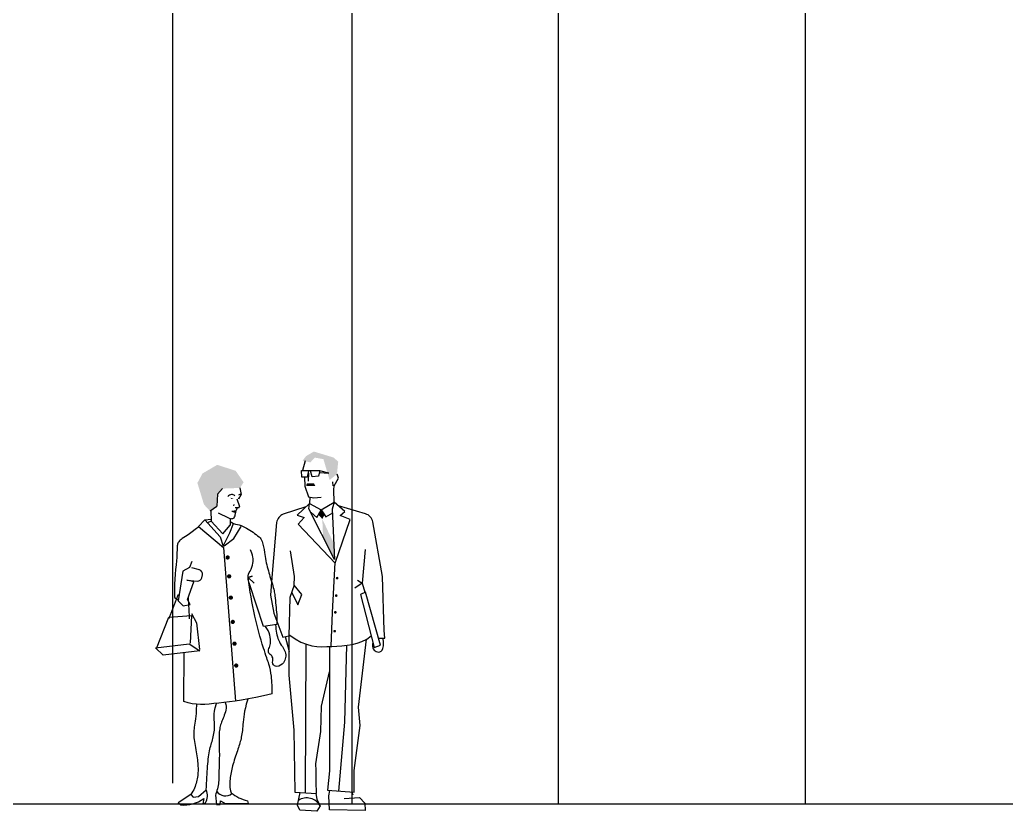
# Model space of a CAD drawing. Extents: x 115 to 1469, y 94 to 338.
# Drawn here: x 140.815 to 145.497, y 244.872 to 248.629 of the extents above; entities that cross this region are included whole.
import ezdxf

# ---------------------------------------------------------------- set-up
doc = ezdxf.new("R2010")
doc.units = 0
doc.layers.get('0').update_dxf_attribs({"linetype": 'CONTINUOUS'})
doc.layers.add('1', color=7, linetype='CONTINUOUS')

# ---------------------------------------------------------------- blocks, each defined once
blk = doc.blocks.new('G2PESSO1')
for points in [[(-0.1149, 1.6622), (-0.127, 1.6172)], [(-0.0923, 1.4911), (-0.0944, 1.4599), (-0.1529, 1.4052), (-0.1202, 1.3942), (-0.1487, 1.3616), (0.0283, 1.1776), (0.0986, 1.3842), (0.0516, 1.4035), (0.0731, 1.4222), (0.0224, 1.4664), (0.0142, 1.4339), (0.0244, 1.1953), (-0.0973, 1.4347), (-0.0944, 1.4599), (-0.0386, 1.4301), (0.0224, 1.4664), (0.022, 1.5254), (0.0237, 1.5444), (0.0428, 1.5808), (0.0376, 1.5999)], [(-0.0993, 1.6051), (-0.101, 1.5669)], [(-0.0475, 1.6069), (-0.0023, 1.6051), (-0.0456, 1.6155)], [(-0.1184, 1.586), (-0.1166, 1.5427), (-0.0993, 1.4925), (-0.0733, 1.4873), (-0.0386, 1.4907)], [(0.0151, 1.5635), (0.0168, 1.5444)], [(-0.0855, 1.417), (-0.0594, 1.3937), (-0.0386, 1.4301), (-0.0161, 1.3972), (0.0166, 1.4164)], [(-0.1862, 1.2357), (-0.1667, 1.1135), (-0.1691, 1.072)], [(0.1699, 1.2426), (0.1565, 1.0822), (0.1685, 1.0402)], [(0.0259, 1.1801), (0.0134, 0.9436)], [(0.1342, 1.096), (0.1565, 1.0822), (0.1216, 1.0583)], [(-0.1786, 1.0387), (-0.1489, 0.9793), (-0.1302, 1.0279), (-0.1676, 1.0729), (-0.1867, 1.0135), (-0.1918, 0.8305), (-0.1919, 0.6455), (-0.1682, 0.3845), (-0.1644, 0.0902), (-0.0611, 0.0847), (-0.0623, 0.1418), (-0.0629, 0.1935), (-0.0645, 0.2255), (-0.0406, 0.3791), (-0.037, 0.4989), (0.0002, 0.6611)], [(0.0135, 0.9433), (0.0077, 0.7838)], [(-0.2096, 0.8287), (-0.1901, 0.7583)], [(-0.1915, 0.8391), (-0.1625, 0.818), (-0.135, 0.8026), (-0.1089, 0.792), (-0.0838, 0.7854), (-0.0595, 0.782), (-0.0357, 0.7809), (-0.012, 0.7813), (0.0117, 0.7824), (0.0358, 0.7836), (0.06, 0.7852), (0.0842, 0.7877), (0.1082, 0.7917), (0.1318, 0.7975), (0.1549, 0.8058), (0.1772, 0.817), (0.1985, 0.8317)], [(0.0002, 0.7819), (0.0002, 0.1909), (-0.0084, 0.0992), (0.1183, 0.091), (0.1182, 0.1929), (0.147, 0.4073), (0.1383, 0.4945), (0.1759, 0.8164)], [(0.2062, 0.8021), (0.2045, 0.792), (0.2045, 0.7834), (0.206, 0.776), (0.2087, 0.7699), (0.2126, 0.765), (0.2172, 0.7611), (0.2226, 0.7583), (0.2284, 0.7565), (0.2344, 0.7556), (0.2404, 0.7562), (0.2459, 0.7588), (0.2507, 0.7639), (0.2544, 0.7723), (0.2567, 0.7844), (0.2572, 0.8007), (0.2555, 0.822)], [(-0.1116, 0.7931), (-0.1152, 0.0876)], [(0.0819, 0.7875), (0.0722, 0.4231), (0.0441, 0.095)], [(0.0705, 0.0609), (0.1438, 0.0651), (0.1684, 0.0381), (0.1707, 0.004), (0, 0.0063), (-0.0023, 0.0723), (0.0021, 0.0985)], [(-0.0634, 0.0849), (-0.0599, 0.0549), (-0.0436, 0.0255), (-0.0595, -0.0002), (-0.1404, 0.0047), (-0.151, 0.0291), (-0.139, 0.0889)], [(0.1133, 0.0754), (0.1068, 0.0917)]]:
    blk.add_lwpolyline(points)
for points in [[(-0.1322, 1.6172), (-0.0941, 1.6172), (-0.0456, 1.6172), (-0.0508, 1.5895), (-0.082, 1.5877), (-0.0889, 1.6155), (-0.0993, 1.6155), (-0.1045, 1.586), (-0.1305, 1.586)], [(0.1477, 1.0288), (0.2125, 0.7776), (0.2434, 0.7887), (0.171, 1.0398)]]:
    blk.add_lwpolyline(points, close=True)
for points in [[(-0.1109, 1.4445), (-0.2185, 1.4092, 0.28381), (-0.25, 1.3698), (-0.2717, 1.1282), (-0.2791, 1.0256), (-0.2629, 0.9395), (-0.2212, 0.8261), (-0.1917, 0.8327)], [(0.2342, 0.8208), (0.2642, 0.821), (0.261, 0.8569), (0.2531, 1.1146), (0.2059, 1.3738, 0.28381), (0.1722, 1.4113), (0.0428, 1.4491)]]:
    blk.add_lwpolyline(points, format="xyb")
at = {"const_width": 0.00625}
for points in [[(0.0338, 1.1061, 1), (0.0401, 1.1061, 1)], [(0.0295, 1.0232, 1), (0.0357, 1.0232, 1)], [(0.0253, 0.9439, 1), (0.0316, 0.9439, 1)], [(0.0222, 0.8545, 1), (0.0284, 0.8545, 1)]]:
    blk.add_lwpolyline(points, format="xyb", close=True, dxfattribs=at)
blk.add_arc((-0.1069, -0.0091), 0.0721, 28.6224, 123.307)
for points in [[(-0.1105, 1.6851), (0.0195, 1.6789), (-0.0737, 1.7069)], [(-0.1271, 1.6637), (-0.0901, 1.6555), (-0.1105, 1.6851), (-0.0643, 1.6832)], [(-0.0281, 1.671), (0.0422, 1.6591), (-0.1105, 1.6851), (0.0195, 1.6789)], [(0.0011, 1.572), (0.0362, 1.5999), (-0.0281, 1.671), (0.0422, 1.6591)], [(-0.1114, 1.5444), (-0.1062, 1.5566), (-0.0664, 1.5427), (-0.0733, 1.5566)], [(-0.04, 1.4308), (-0.0521, 1.4066), (-0.0226, 1.4067), (-0.0334, 1.3868)], [(-0.0334, 1.3868), (0.0203, 1.2724), (-0.0298, 1.302), (0.0244, 1.1953)]]:
    blk.add_solid(points)

msp = doc.modelspace()

# ---------------------------------------------------------------- linework, layer by layer
at = {"layer": '1', "color": 253}
for p, q in [((141.5402, 248.9067), (141.5402, 245.0052)), ((142.3915, 248.9067), (142.3915, 244.9067)), ((143.3704, 248.9067), (143.3704, 244.9067)), ((144.542, 248.9067), (144.542, 244.9067))]:
    msp.add_line(p, q, dxfattribs=at)
at = {"layer": '1'}
for p, q in [((141.7766, 246.4034), (141.7541, 246.3768)), ((141.8597, 246.4065), (141.8656, 246.3759)), ((141.7541, 246.3768), (141.7499, 246.3204)), ((141.8452, 246.3545), (141.857, 246.3193)), ((141.8656, 246.3759), (141.8536, 246.3539)), ((141.7506, 246.3178), (141.7181, 246.2965)), ((141.7212, 246.2985), (141.7231, 246.2487)), ((141.7559, 246.2887), (141.8051, 246.2644)), ((141.8218, 246.2957), (141.8423, 246.2989)), ((141.8218, 246.2957), (141.8401, 246.2908)), ((141.8306, 246.3281), (141.8291, 246.3221)), ((141.8364, 246.3135), (141.854, 246.3135)), ((141.8401, 246.295), (141.8423, 246.2989)), ((141.8401, 246.2908), (141.8401, 246.295)), ((141.8463, 246.3135), (141.8423, 246.2989)), ((141.6936, 246.2559), (141.6628, 246.2238)), ((141.6936, 246.2559), (141.7231, 246.2586)), ((141.6936, 246.2559), (141.7659, 246.175)), ((141.7231, 246.2487), (141.7066, 246.2414)), ((141.7231, 246.2487), (141.7781, 246.1896)), ((141.8051, 246.2644), (141.8159, 246.2607)), ((141.8133, 246.2614), (141.8133, 246.2302)), ((141.8133, 246.2474), (141.8293, 246.2372)), ((141.6628, 246.2238), (141.7811, 246.1246)), ((141.7781, 246.1896), (141.8133, 246.2302)), ((141.8121, 246.1937), (141.8293, 246.2372)), ((141.8316, 246.1674), (141.8655, 246.2243)), ((141.7659, 246.175), (141.7797, 246.1304)), ((141.7797, 246.1304), (141.8121, 246.1937)), ((141.7852, 246.1318), (141.8316, 246.1674)), ((141.7811, 246.1246), (141.8391, 245.3942)), ((141.6321, 246.0578), (141.6207, 246.0286)), ((141.5895, 246.0115), (141.566, 245.8705)), ((141.6207, 246.0286), (141.5895, 246.0115)), ((141.6671, 246.0178), (141.6318, 246.0269)), ((141.6081, 245.9686), (141.6578, 245.9645)), ((141.6405, 245.9616), (141.6081, 245.9686)), ((141.6102, 245.8777), (141.6405, 245.9616)), ((141.679, 245.9807), (141.6817, 245.9947)), ((141.9174, 245.988), (141.8985, 245.9816)), ((141.8985, 245.9816), (141.9174, 245.988)), ((141.8985, 245.9816), (141.9266, 245.9547)), ((141.972, 245.7483), (141.9051, 245.9514)), ((141.55, 245.8868), (141.567, 245.8762)), ((141.566, 245.8705), (141.5903, 245.8476)), ((141.6241, 245.8533), (141.6102, 245.8777)), ((141.5903, 245.8476), (141.6241, 245.8533)), ((141.464, 245.6449), (141.5228, 245.7939)), ((141.5228, 245.7939), (141.6295, 245.8016)), ((141.6295, 245.8016), (141.6228, 245.6694)), ((141.6293, 245.8104), (141.6535, 245.7669)), ((141.6535, 245.7669), (141.6672, 245.6395)), ((142.0354, 245.7582), (141.972, 245.7483)), ((141.4584, 245.6483), (141.6187, 245.6674)), ((141.4957, 245.6123), (141.4584, 245.6483)), ((141.67, 245.634), (141.4957, 245.6123)), ((141.6187, 245.6674), (141.67, 245.634)), ((141.5941, 245.393), (141.5948, 245.6267)), ((141.6268, 244.9514), (141.5666, 244.9129)), ((141.6268, 244.9514), (141.6376, 244.9383)), ((141.6376, 244.9383), (141.6629, 244.9418)), ((141.6629, 244.9418), (141.7, 244.9736))]:
    msp.add_line(p, q, dxfattribs=at)
at = {"layer": '1', "color": 5}
for p, q in [((141.6879, 244.9323), (141.6839, 244.9071)), ((141.7436, 244.9492), (141.7491, 244.9037)), ((141.5781, 244.9025), (141.5666, 244.9129)), ((141.6839, 244.9071), (141.6959, 244.9116)), ((141.7491, 244.9037), (141.7654, 244.9049)), ((141.7654, 244.9049), (141.7671, 244.9224)), ((141.7671, 244.9224), (141.7928, 244.9067))]:
    msp.add_line(p, q, dxfattribs=at)
at = {"layer": '1', "color": 6}
msp.add_line((116.1531, 244.9067), (204.5289, 244.9067), dxfattribs=at)
at = {"layer": '1'}
for points in [[(141.8159, 246.2607), (141.8217, 246.2608), (141.8262, 246.2612), (141.8297, 246.2624), (141.8324, 246.2648), (141.8347, 246.2688), (141.8369, 246.2746), (141.8393, 246.2881), (141.8401, 246.2908)], [(141.6648, 246.2221), (141.648, 246.2088), (141.6334, 246.1979), (141.6208, 246.1889), (141.6099, 246.1816), (141.6007, 246.1756), (141.5928, 246.1707), (141.5863, 246.1665), (141.5807, 246.1626), (141.5761, 246.1588), (141.5723, 246.1551), (141.5692, 246.1514), (141.5668, 246.1476), (141.5649, 246.1438), (141.5636, 246.1399), (141.5627, 246.136), (141.5621, 246.1319), (141.5617, 246.1276), (141.5615, 246.1228), (141.5614, 246.1171), (141.5613, 246.11), (141.561, 246.1013), (141.5605, 246.0905), (141.5597, 246.0772), (141.5584, 246.0611), (141.5567, 246.0419), (141.5546, 246.0203), (141.5526, 245.9971), (141.5507, 245.9731), (141.5493, 245.9493), (141.5485, 245.9264), (141.5487, 245.9053), (141.55, 245.8868)], [(142.0121, 245.4294), (141.9719, 245.4198), (141.9346, 245.4117), (141.8999, 245.405), (141.8677, 245.3995), (141.8378, 245.3949), (141.8098, 245.3912), (141.7837, 245.3881), (141.7592, 245.3853), (141.7361, 245.3829), (141.7141, 245.3809), (141.6931, 245.3796), (141.6728, 245.3793), (141.653, 245.3802), (141.6334, 245.3827), (141.6138, 245.3868), (141.5941, 245.393)], [(141.8972, 245.4045), (141.8898, 245.3799), (141.8856, 245.3633), (141.8822, 245.3477), (141.8797, 245.3331), (141.8778, 245.3196), (141.8763, 245.3069), (141.8752, 245.2951), (141.8742, 245.2842), (141.8732, 245.274), (141.8722, 245.2645), (141.8712, 245.2556), (141.8701, 245.2472), (141.869, 245.2393), (141.8677, 245.2317), (141.8664, 245.2243), (141.8649, 245.2172), (141.8633, 245.2102), (141.8615, 245.2032), (141.8596, 245.1962), (141.8575, 245.1891), (141.8553, 245.1819), (141.8529, 245.1745), (141.8504, 245.1668), (141.8477, 245.1588), (141.8449, 245.1505), (141.842, 245.1419), (141.839, 245.133), (141.836, 245.124), (141.833, 245.1149), (141.8302, 245.1059), (141.8275, 245.097), (141.8251, 245.0883), (141.8229, 245.0798), (141.8209, 245.0716), (141.8192, 245.0636), (141.8177, 245.0557), (141.8164, 245.0479), (141.8152, 245.0402), (141.8142, 245.0325), (141.8133, 245.0248), (141.8125, 245.0171), (141.812, 245.0093), (141.8117, 245.0014), (141.8119, 244.9933), (141.8125, 244.9852), (141.8138, 244.977), (141.8158, 244.9686), (141.8186, 244.9601)], [(141.6532, 245.3802), (141.6526, 245.3521), (141.6518, 245.3369), (141.6507, 245.3232), (141.6493, 245.3108), (141.6478, 245.2997), (141.6462, 245.2896), (141.6447, 245.2804), (141.6433, 245.2719), (141.6423, 245.264), (141.6415, 245.2566), (141.6409, 245.2494), (141.6407, 245.2423), (141.6407, 245.2352), (141.6411, 245.2279), (141.6417, 245.2202), (141.6426, 245.212), (141.6438, 245.2032), (141.6452, 245.1939), (141.6468, 245.1841), (141.6485, 245.1741), (141.6503, 245.164), (141.652, 245.1539), (141.6537, 245.144), (141.6552, 245.1345), (141.6566, 245.1254), (141.6578, 245.1167), (141.6588, 245.1084), (141.6596, 245.1004), (141.6602, 245.0926), (141.6606, 245.085), (141.6609, 245.0776), (141.6609, 245.0703), (141.6608, 245.063), (141.6605, 245.0558), (141.66, 245.0485), (141.6593, 245.0413), (141.6584, 245.034), (141.6572, 245.0267), (141.6557, 245.0194), (141.654, 245.0121), (141.652, 245.0046), (141.6496, 244.9971), (141.6469, 244.9896), (141.6439, 244.982), (141.6403, 244.9744), (141.6364, 244.9668), (141.6319, 244.9591), (141.6268, 244.9514)], [(141.7, 244.9736), (141.7007, 244.9894), (141.7015, 245.0046), (141.7022, 245.0194), (141.703, 245.0336), (141.7039, 245.0473), (141.7047, 245.0605), (141.7056, 245.0732), (141.7066, 245.0855), (141.7075, 245.0973), (141.7086, 245.1086), (141.7097, 245.1195), (141.7109, 245.1299), (141.7123, 245.1398), (141.7137, 245.1492), (141.7153, 245.1582), (141.7171, 245.1667), (141.719, 245.1747), (141.721, 245.1823), (141.7231, 245.1896), (141.7252, 245.1967), (141.7274, 245.2038), (141.7295, 245.2108), (141.7314, 245.2179), (141.7333, 245.2252), (141.735, 245.2327), (141.7364, 245.2405), (141.7376, 245.2484), (141.7386, 245.2565), (141.7393, 245.2646), (141.7396, 245.2727), (141.7396, 245.2807), (141.7393, 245.2886), (141.7386, 245.2964), (141.7378, 245.3044), (141.7372, 245.3131), (141.7371, 245.323), (141.7378, 245.3343), (141.7395, 245.3475), (141.7427, 245.3631), (141.7482, 245.3842)], [(141.7903, 245.3889), (141.7932, 245.3793), (141.7944, 245.3702), (141.7943, 245.3612), (141.7931, 245.3524), (141.7911, 245.3439), (141.7886, 245.3357), (141.7856, 245.3279), (141.7826, 245.3205), (141.7797, 245.3135), (141.777, 245.3068), (141.7745, 245.3005), (141.7721, 245.2943), (141.77, 245.2882), (141.768, 245.2822), (141.7664, 245.276), (141.7649, 245.2696), (141.7637, 245.2629), (141.7628, 245.256), (141.762, 245.2488), (141.7615, 245.2413), (141.7612, 245.2335), (141.7609, 245.2255), (141.7609, 245.2172), (141.7609, 245.2086), (141.761, 245.1998), (141.7612, 245.1908), (141.7614, 245.1816), (141.7616, 245.1723), (141.7619, 245.1629), (141.762, 245.1535), (141.7621, 245.1442), (141.7621, 245.135), (141.762, 245.1258), (141.7618, 245.1169), (141.7616, 245.1081), (141.7613, 245.0995), (141.761, 245.0911), (141.7607, 245.083), (141.7605, 245.0751), (141.7603, 245.0676), (141.7603, 245.0603), (141.7603, 245.0532), (141.7603, 245.0462), (141.7603, 245.0393), (141.7601, 245.0324), (141.7598, 245.0253), (141.7593, 245.0181), (141.7586, 245.0105), (141.7575, 245.0026), (141.7562, 244.9945), (141.7546, 244.9863), (141.7527, 244.9782), (141.7507, 244.9703), (141.7484, 244.9627), (141.7461, 244.9556), (141.7436, 244.9492)]]:
    msp.add_lwpolyline(points, dxfattribs=at)
for points in [[(141.8293, 246.2372, -0.038529), (141.8655, 246.2279, -0.050399), (141.8915, 246.2161, -0.045286), (141.9505, 246.174, -0.130478), (141.9649, 246.1529, -0.05709), (141.977, 246.101, 0.038082), (141.9921, 246.0225, 0.011566), (142.0137, 245.9499, -0.027397), (142.0219, 245.9189, -0.023425), (142.0256, 245.8953, -0.00621), (142.0343, 245.8058, -0.015289), (142.035, 245.7919, -0.006335), (142.0354, 245.7582)], [(141.9051, 245.9514, -0.101155), (141.8985, 245.9816, -0.153475), (141.9076, 246.0119, 0.119346), (141.9217, 246.0496, 0.075102), (141.9209, 246.0788, 0.060308), (141.9101, 246.1135)], [(142.0121, 245.4294, 0.034506), (142.009, 245.514, 0.050972), (141.9971, 245.5701, 0.005008), (141.9873, 245.5999, -0.003229), (141.9718, 245.6461, -0.025381), (141.9303, 245.7987, -0.021611), (141.8985, 245.9816)], [(142.0292, 245.7572, 0.041442), (142.0337, 245.7168, 0.050757), (142.0433, 245.6851, 0.061563), (142.0612, 245.6536, -0.079402), (142.0743, 245.6287, -0.119683), (142.0766, 245.6016, -0.122458), (142.0663, 245.577, -0.212397), (142.0355, 245.5597, -0.345085), (142.0159, 245.5723, -0.155305), (142.0155, 245.5863, 0.150925), (142.0153, 245.6006, 0.161366), (142.0033, 245.6167, -0.201497), (141.9947, 245.6305, -0.163244), (141.9969, 245.6443, 0.091432), (142.0043, 245.6678, 0.094266), (142.0015, 245.7076, 0.093846), (141.9815, 245.7498)]]:
    msp.add_lwpolyline(points, format="xyb", dxfattribs=at)
at = {"layer": '1', "const_width": 0.01}
for points in [[(141.7965, 246.0767, 1), (141.8065, 246.0767, 1)], [(141.8036, 245.9871, 1), (141.8136, 245.9871, 1)], [(141.8116, 245.886, 1), (141.8216, 245.886, 1)], [(141.8208, 245.7709, 1), (141.8308, 245.7709, 1)], [(141.829, 245.6676, 1), (141.839, 245.6676, 1)], [(141.8372, 245.5637, 1), (141.8472, 245.5637, 1)]]:
    msp.add_lwpolyline(points, format="xyb", close=True, dxfattribs=at)
at = {"layer": '1', "const_width": 0.00619}
for points in [[(141.5227, 245.7864), (141.5672, 245.9015)], [(141.6202, 245.7851), (141.6148, 245.887)]]:
    msp.add_lwpolyline(points, dxfattribs=at)
at = {"layer": '1', "color": 5}
msp.add_lwpolyline([(141.8186, 244.9601, 0.114162), (141.8951, 244.9218), (141.8992, 244.9096), (141.7928, 244.9067)], format="xyb", dxfattribs=at)
at = {"layer": '1'}
for centre, radius, start, end in [((141.821, 246.353), 0.0223, 46.4568, 143.9321), ((141.8637, 246.3555), 0.0198, 85.6013, 122.4712), ((141.8329, 246.3473), 0.0528, 257.8525, 277.8213), ((141.8526, 246.3179), 0.00461, 288.1362, 18.7336), ((141.6621, 245.9984), 0.02, 349.1605, 75.5724), ((141.6594, 245.9844), 0.02, 265.2653, 349.1605), ((141.6367, 244.9467), 0.0688, 329.3696, 23.0686), ((141.7908, 244.9961), 0.0509, 215.7434, 307.483)]:
    msp.add_arc(centre, radius, start, end, dxfattribs=at)
at = {"layer": '1', "color": 5}
msp.add_arc((141.5936, 245.0628), 0.161, 264.4534, 305.8486, dxfattribs=at)
at = {"layer": '1'}
for points in [[(141.7521, 246.5163), (141.8395, 246.488), (141.682, 246.4752), (141.877, 246.4338)], [(141.7766, 246.4034), (141.682, 246.4752), (141.7541, 246.3768), (141.658, 246.4304)], [(141.7541, 246.3768), (141.658, 246.4304), (141.7506, 246.3178), (141.689, 246.3281)], [(141.682, 246.4752), (141.877, 246.4338), (141.7766, 246.4034), (141.8606, 246.4067)], [(141.8151, 246.36), (141.8288, 246.3585), (141.8197, 246.3539)], [(141.8495, 246.3606), (141.8525, 246.353), (141.8525, 246.3621)], [(141.7506, 246.3178), (141.689, 246.3281), (141.7181, 246.2965)]]:
    msp.add_solid(points, dxfattribs=at)

# ---------------------------------------------------------------- block references
msp.add_blockref('G2PESSO1', (142.2841, 244.8724), dxfattribs=at)

doc.saveas('drawing.dxf')
